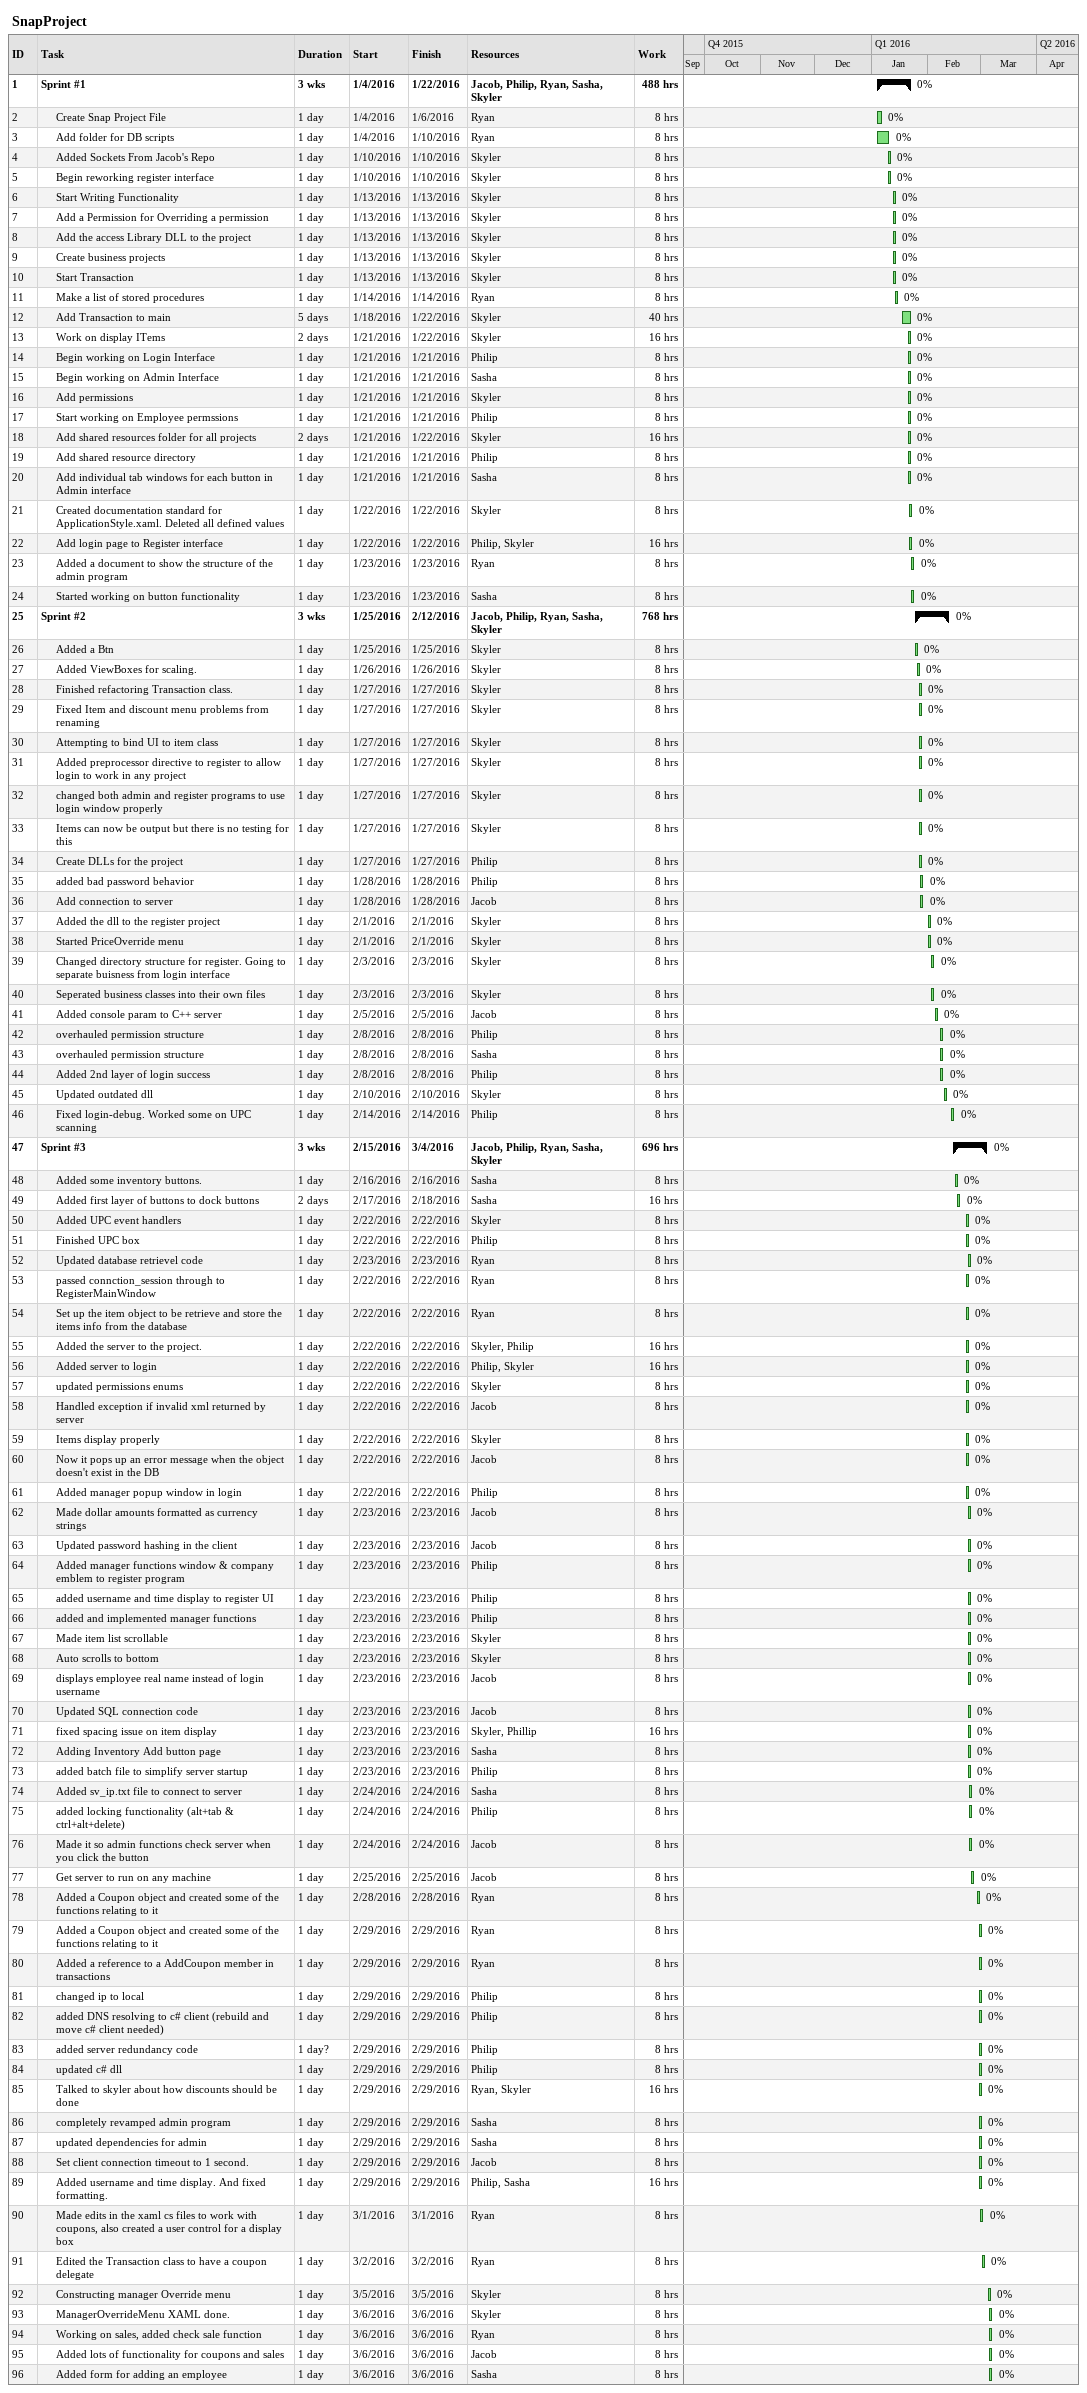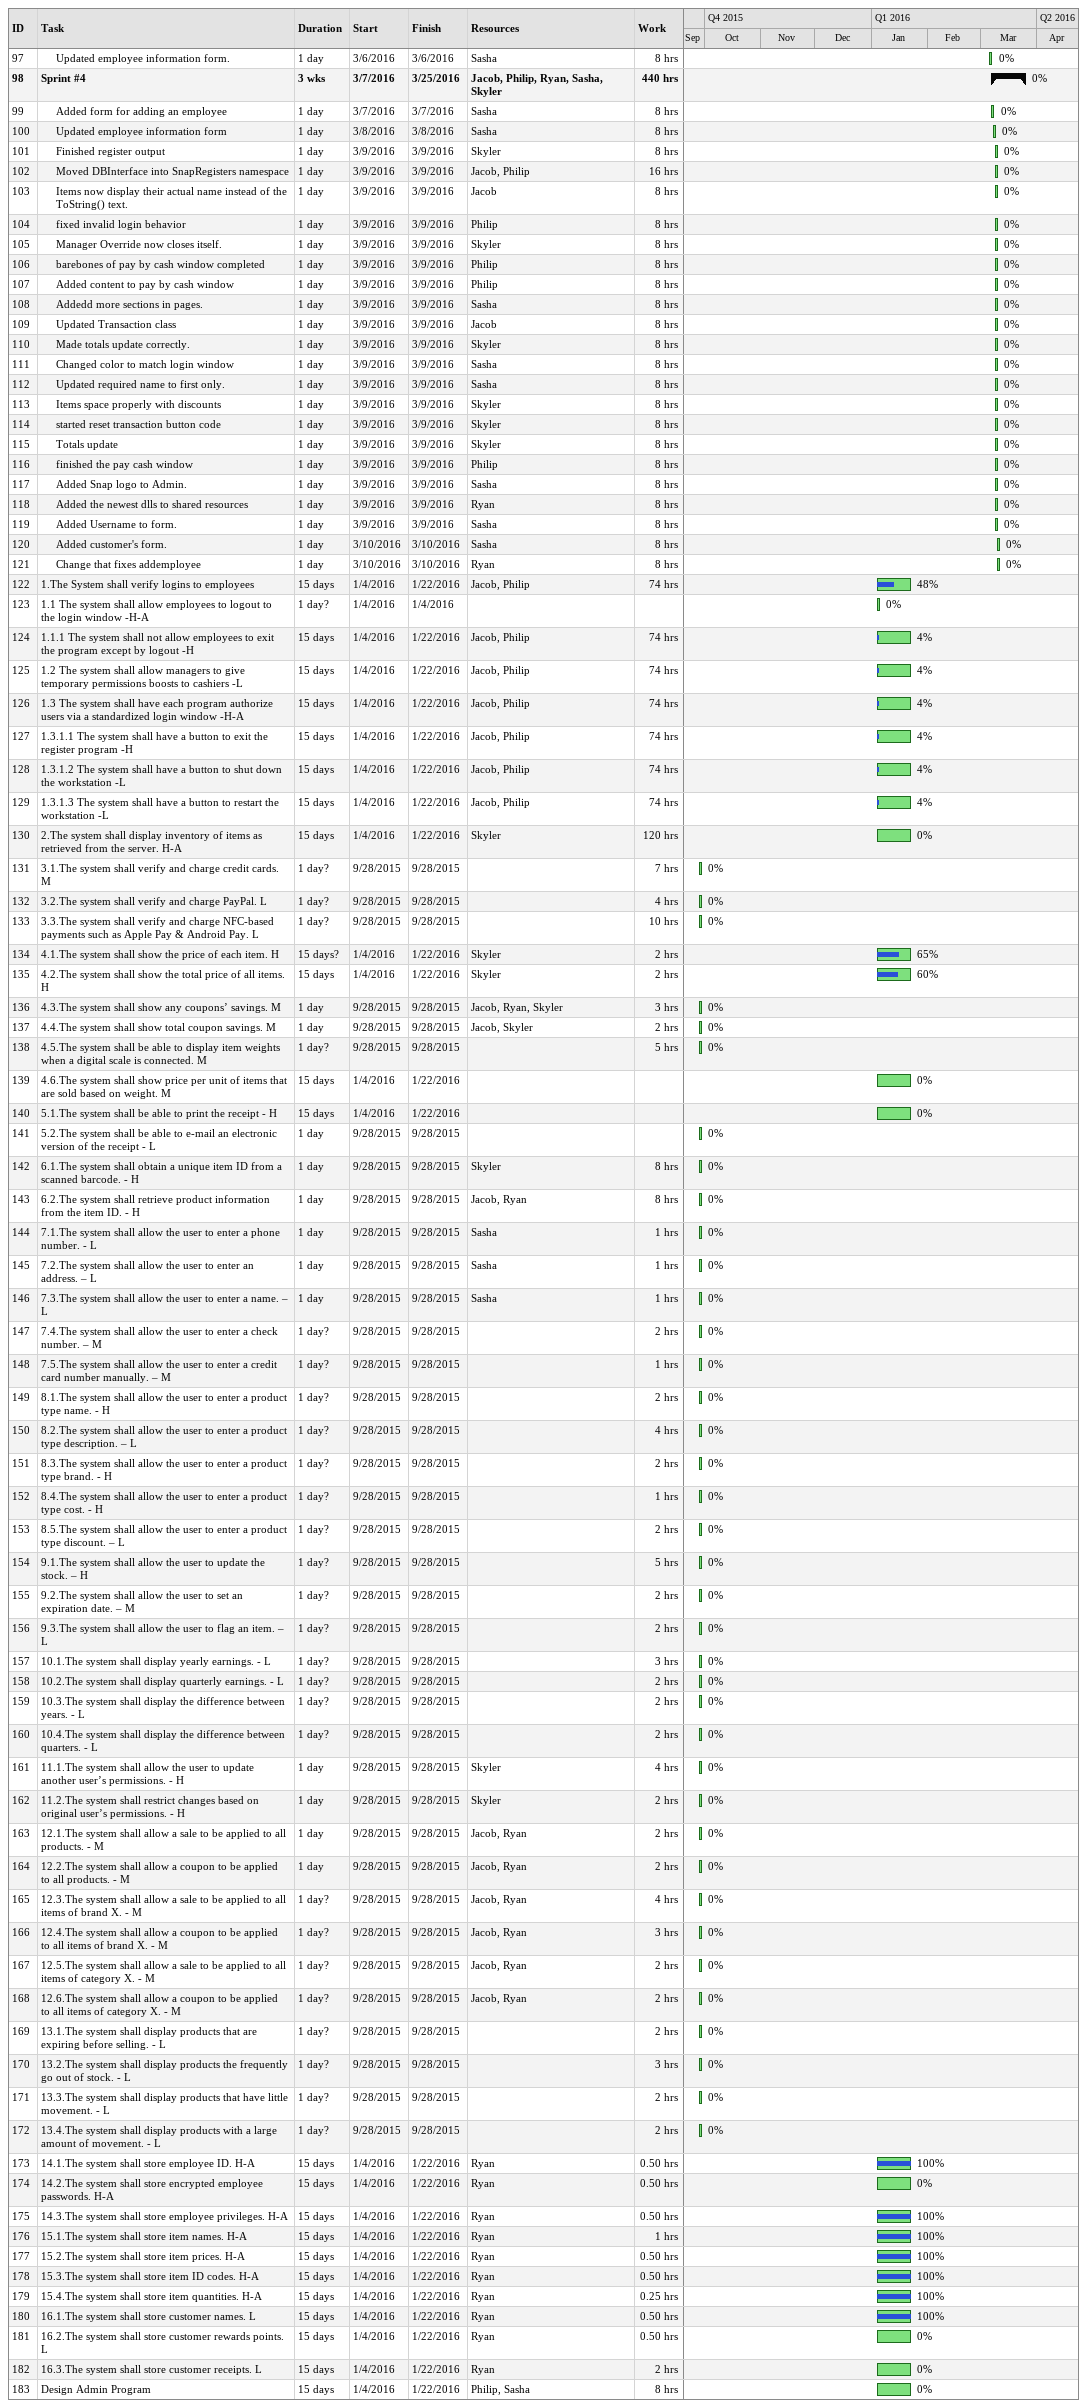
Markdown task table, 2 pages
SnapProject

| ID | Level | Task | Duration | Start | Finish | Resources | % complete | Work (h) |
|---|---|---|---|---|---|---|---|---|
| 1 | 1 | **Sprint #1** | 3w | 2016-01-04 | 2016-01-22 | Jacob, Philip, Ryan, Sasha, Skyler | 0 | 488 |
| 2 | 2 | Create Snap Project File | 1d | 2016-01-04 | 2016-01-06 | Ryan | 0 | 8 |
| 3 | 2 | Add folder for DB scripts | 1d | 2016-01-04 | 2016-01-10 | Ryan | 0 | 8 |
| 4 | 2 | Added Sockets From Jacob's Repo | 1d | 2016-01-10 | 2016-01-10 | Skyler | 0 | 8 |
| 5 | 2 | Begin reworking register interface | 1d | 2016-01-10 | 2016-01-10 | Skyler | 0 | 8 |
| 6 | 2 | Start Writing Functionality | 1d | 2016-01-13 | 2016-01-13 | Skyler | 0 | 8 |
| 7 | 2 | Add a Permission for Overriding a permission | 1d | 2016-01-13 | 2016-01-13 | Skyler | 0 | 8 |
| 8 | 2 | Add the access Library DLL to the project | 1d | 2016-01-13 | 2016-01-13 | Skyler | 0 | 8 |
| 9 | 2 | Create business projects | 1d | 2016-01-13 | 2016-01-13 | Skyler | 0 | 8 |
| 10 | 2 | Start Transaction | 1d | 2016-01-13 | 2016-01-13 | Skyler | 0 | 8 |
| 11 | 2 | Make a list of stored procedures | 1d | 2016-01-14 | 2016-01-14 | Ryan | 0 | 8 |
| 12 | 2 | Add Transaction to main | 5d | 2016-01-18 | 2016-01-22 | Skyler | 0 | 40 |
| 13 | 2 | Work on display ITems | 2d | 2016-01-21 | 2016-01-22 | Skyler | 0 | 16 |
| 14 | 2 | Begin working on Login Interface | 1d | 2016-01-21 | 2016-01-21 | Philip | 0 | 8 |
| 15 | 2 | Begin working on Admin Interface | 1d | 2016-01-21 | 2016-01-21 | Sasha | 0 | 8 |
| 16 | 2 | Add permissions | 1d | 2016-01-21 | 2016-01-21 | Skyler | 0 | 8 |
| 17 | 2 | Start working on Employee permssions | 1d | 2016-01-21 | 2016-01-21 | Philip | 0 | 8 |
| 18 | 2 | Add shared resources folder for all projects | 2d | 2016-01-21 | 2016-01-22 | Skyler | 0 | 16 |
| 19 | 2 | Add shared resource directory | 1d | 2016-01-21 | 2016-01-21 | Philip | 0 | 8 |
| 20 | 2 | Add individual tab windows for each button in Admin interface | 1d | 2016-01-21 | 2016-01-21 | Sasha | 0 | 8 |
| 21 | 2 | Created documentation standard for ApplicationStyle.xaml. Deleted all defined values | 1d | 2016-01-22 | 2016-01-22 | Skyler | 0 | 8 |
| 22 | 2 | Add login page to Register interface | 1d | 2016-01-22 | 2016-01-22 | Philip, Skyler | 0 | 16 |
| 23 | 2 | Added a document to show the structure of the admin program | 1d | 2016-01-23 | 2016-01-23 | Ryan | 0 | 8 |
| 24 | 2 | Started working on button functionality | 1d | 2016-01-23 | 2016-01-23 | Sasha | 0 | 8 |
| 25 | 1 | **Sprint #2** | 3w | 2016-01-25 | 2016-02-12 | Jacob, Philip, Ryan, Sasha, Skyler | 0 | 768 |
| 26 | 2 | Added a Btn | 1d | 2016-01-25 | 2016-01-25 | Skyler | 0 | 8 |
| 27 | 2 | Added ViewBoxes for scaling. | 1d | 2016-01-26 | 2016-01-26 | Skyler | 0 | 8 |
| 28 | 2 | Finished refactoring Transaction class. | 1d | 2016-01-27 | 2016-01-27 | Skyler | 0 | 8 |
| 29 | 2 | Fixed Item and discount menu problems from renaming | 1d | 2016-01-27 | 2016-01-27 | Skyler | 0 | 8 |
| 30 | 2 | Attempting to bind UI to item class | 1d | 2016-01-27 | 2016-01-27 | Skyler | 0 | 8 |
| 31 | 2 | Added preprocessor directive to register to allow login to work in any project | 1d | 2016-01-27 | 2016-01-27 | Skyler | 0 | 8 |
| 32 | 2 | changed both admin and register programs to use login window properly | 1d | 2016-01-27 | 2016-01-27 | Skyler | 0 | 8 |
| 33 | 2 | Items can now be output but there is no testing for this | 1d | 2016-01-27 | 2016-01-27 | Skyler | 0 | 8 |
| 34 | 2 | Create DLLs for the project | 1d | 2016-01-27 | 2016-01-27 | Philip | 0 | 8 |
| 35 | 2 | added bad password behavior | 1d | 2016-01-28 | 2016-01-28 | Philip | 0 | 8 |
| 36 | 2 | Add connection to server | 1d | 2016-01-28 | 2016-01-28 | Jacob | 0 | 8 |
| 37 | 2 | Added the dll to the register project | 1d | 2016-02-01 | 2016-02-01 | Skyler | 0 | 8 |
| 38 | 2 | Started PriceOverride menu | 1d | 2016-02-01 | 2016-02-01 | Skyler | 0 | 8 |
| 39 | 2 | Changed directory structure for register. Going to separate buisness from login interface | 1d | 2016-02-03 | 2016-02-03 | Skyler | 0 | 8 |
| 40 | 2 | Seperated business classes into their own files | 1d | 2016-02-03 | 2016-02-03 | Skyler | 0 | 8 |
| 41 | 2 | Added console param to C++ server | 1d | 2016-02-05 | 2016-02-05 | Jacob | 0 | 8 |
| 42 | 2 | overhauled permission structure | 1d | 2016-02-08 | 2016-02-08 | Philip | 0 | 8 |
| 43 | 2 | overhauled permission structure | 1d | 2016-02-08 | 2016-02-08 | Sasha | 0 | 8 |
| 44 | 2 | Added 2nd layer of login success | 1d | 2016-02-08 | 2016-02-08 | Philip | 0 | 8 |
| 45 | 2 | Updated outdated dll | 1d | 2016-02-10 | 2016-02-10 | Skyler | 0 | 8 |
| 46 | 2 | Fixed login-debug. Worked some on UPC scanning | 1d | 2016-02-14 | 2016-02-14 | Philip | 0 | 8 |
| 47 | 1 | **Sprint #3** | 3w | 2016-02-15 | 2016-03-04 | Jacob, Philip, Ryan, Sasha, Skyler | 0 | 696 |
| 48 | 2 | Added some inventory buttons. | 1d | 2016-02-16 | 2016-02-16 | Sasha | 0 | 8 |
| 49 | 2 | Added first layer of buttons to dock buttons | 2d | 2016-02-17 | 2016-02-18 | Sasha | 0 | 16 |
| 50 | 2 | Added UPC event handlers | 1d | 2016-02-22 | 2016-02-22 | Skyler | 0 | 8 |
| 51 | 2 | Finished UPC box | 1d | 2016-02-22 | 2016-02-22 | Philip | 0 | 8 |
| 52 | 2 | Updated database retrievel code | 1d | 2016-02-23 | 2016-02-23 | Ryan | 0 | 8 |
| 53 | 2 | passed connction_session through to RegisterMainWindow | 1d | 2016-02-22 | 2016-02-22 | Ryan | 0 | 8 |
| 54 | 2 | Set up the item object to be retrieve and store the items info from the database | 1d | 2016-02-22 | 2016-02-22 | Ryan | 0 | 8 |
| 55 | 2 | Added the server to the project. | 1d | 2016-02-22 | 2016-02-22 | Skyler, Philip | 0 | 16 |
| 56 | 2 | Added server to login | 1d | 2016-02-22 | 2016-02-22 | Philip, Skyler | 0 | 16 |
| 57 | 2 | updated permissions enums | 1d | 2016-02-22 | 2016-02-22 | Skyler | 0 | 8 |
| 58 | 2 | Handled exception if invalid xml returned by server | 1d | 2016-02-22 | 2016-02-22 | Jacob | 0 | 8 |
| 59 | 2 | Items display properly | 1d | 2016-02-22 | 2016-02-22 | Skyler | 0 | 8 |
| 60 | 2 | Now it pops up an error message when the object doesn't exist in the DB | 1d | 2016-02-22 | 2016-02-22 | Jacob | 0 | 8 |
| 61 | 2 | Added manager popup window in login | 1d | 2016-02-22 | 2016-02-22 | Philip | 0 | 8 |
| 62 | 2 | Made dollar amounts formatted as currency strings | 1d | 2016-02-23 | 2016-02-23 | Jacob | 0 | 8 |
| 63 | 2 | Updated password hashing in the client | 1d | 2016-02-23 | 2016-02-23 | Jacob | 0 | 8 |
| 64 | 2 | Added manager functions window & company emblem to register program | 1d | 2016-02-23 | 2016-02-23 | Philip | 0 | 8 |
| 65 | 2 | added username and time display to register UI | 1d | 2016-02-23 | 2016-02-23 | Philip | 0 | 8 |
| 66 | 2 | added and implemented manager functions | 1d | 2016-02-23 | 2016-02-23 | Philip | 0 | 8 |
| 67 | 2 | Made item list scrollable | 1d | 2016-02-23 | 2016-02-23 | Skyler | 0 | 8 |
| 68 | 2 | Auto scrolls to bottom | 1d | 2016-02-23 | 2016-02-23 | Skyler | 0 | 8 |
| 69 | 2 | displays employee real name instead of login username | 1d | 2016-02-23 | 2016-02-23 | Jacob | 0 | 8 |
| 70 | 2 | Updated SQL connection code | 1d | 2016-02-23 | 2016-02-23 | Jacob | 0 | 8 |
| 71 | 2 | fixed spacing issue on item display | 1d | 2016-02-23 | 2016-02-23 | Skyler, Phillip | 0 | 16 |
| 72 | 2 | Adding Inventory Add button page | 1d | 2016-02-23 | 2016-02-23 | Sasha | 0 | 8 |
| 73 | 2 | added batch file to simplify server startup | 1d | 2016-02-23 | 2016-02-23 | Philip | 0 | 8 |
| 74 | 2 | Added sv_ip.txt file to connect to server | 1d | 2016-02-24 | 2016-02-24 | Sasha | 0 | 8 |
| 75 | 2 | added locking functionality (alt+tab & ctrl+alt+delete) | 1d | 2016-02-24 | 2016-02-24 | Philip | 0 | 8 |
| 76 | 2 | Made it so admin functions check server when you click the button | 1d | 2016-02-24 | 2016-02-24 | Jacob | 0 | 8 |
| 77 | 2 | Get server to run on any machine | 1d | 2016-02-25 | 2016-02-25 | Jacob | 0 | 8 |
| 78 | 2 | Added a Coupon object and created some of the functions relating to it | 1d | 2016-02-28 | 2016-02-28 | Ryan | 0 | 8 |
| 79 | 2 | Added a Coupon object and created some of the functions relating to it | 1d | 2016-02-29 | 2016-02-29 | Ryan | 0 | 8 |
| 80 | 2 | Added a reference to a AddCoupon member in transactions | 1d | 2016-02-29 | 2016-02-29 | Ryan | 0 | 8 |
| 81 | 2 | changed ip to local | 1d | 2016-02-29 | 2016-02-29 | Philip | 0 | 8 |
| 82 | 2 | added DNS resolving to c# client (rebuild and move c# client needed) | 1d | 2016-02-29 | 2016-02-29 | Philip | 0 | 8 |
| 83 | 2 | added server redundancy code | 1d? | 2016-02-29 | 2016-02-29 | Philip | 0 | 8 |
| 84 | 2 | updated c# dll | 1d | 2016-02-29 | 2016-02-29 | Philip | 0 | 8 |
| 85 | 2 | Talked to skyler about how discounts should be done | 1d | 2016-02-29 | 2016-02-29 | Ryan, Skyler | 0 | 16 |
| 86 | 2 | completely revamped admin program | 1d | 2016-02-29 | 2016-02-29 | Sasha | 0 | 8 |
| 87 | 2 | updated dependencies for admin | 1d | 2016-02-29 | 2016-02-29 | Sasha | 0 | 8 |
| 88 | 2 | Set client connection timeout to 1 second. | 1d | 2016-02-29 | 2016-02-29 | Jacob | 0 | 8 |
| 89 | 2 | Added username and time display. And fixed formatting. | 1d | 2016-02-29 | 2016-02-29 | Philip, Sasha | 0 | 16 |
| 90 | 2 | Made edits in the xaml cs files to work with coupons, also created a user control for a display box | 1d | 2016-03-01 | 2016-03-01 | Ryan | 0 | 8 |
| 91 | 2 | Edited the Transaction class to have a coupon delegate | 1d | 2016-03-02 | 2016-03-02 | Ryan | 0 | 8 |
| 92 | 2 | Constructing manager Override menu | 1d | 2016-03-05 | 2016-03-05 | Skyler | 0 | 8 |
| 93 | 2 | ManagerOverrideMenu XAML done. | 1d | 2016-03-06 | 2016-03-06 | Skyler | 0 | 8 |
| 94 | 2 | Working on sales, added check sale function | 1d | 2016-03-06 | 2016-03-06 | Ryan | 0 | 8 |
| 95 | 2 | Added lots of functionality for coupons and sales | 1d | 2016-03-06 | 2016-03-06 | Jacob | 0 | 8 |
| 96 | 2 | Added form for adding an employee | 1d | 2016-03-06 | 2016-03-06 | Sasha | 0 | 8 |
| 97 | 2 | Updated employee information form. | 1d | 2016-03-06 | 2016-03-06 | Sasha | 0 | 8 |
| 98 | 1 | **Sprint #4** | 3w | 2016-03-07 | 2016-03-25 | Jacob, Philip, Ryan, Sasha, Skyler | 0 | 440 |
| 99 | 2 | Added form for adding an employee | 1d | 2016-03-07 | 2016-03-07 | Sasha | 0 | 8 |
| 100 | 2 | Updated employee information form | 1d | 2016-03-08 | 2016-03-08 | Sasha | 0 | 8 |
| 101 | 2 | Finished register output | 1d | 2016-03-09 | 2016-03-09 | Skyler | 0 | 8 |
| 102 | 2 | Moved DBInterface into SnapRegisters namespace | 1d | 2016-03-09 | 2016-03-09 | Jacob, Philip | 0 | 16 |
| 103 | 2 | Items now display their actual name instead of the ToString() text. | 1d | 2016-03-09 | 2016-03-09 | Jacob | 0 | 8 |
| 104 | 2 | fixed invalid login behavior | 1d | 2016-03-09 | 2016-03-09 | Philip | 0 | 8 |
| 105 | 2 | Manager Override now closes itself. | 1d | 2016-03-09 | 2016-03-09 | Skyler | 0 | 8 |
| 106 | 2 | barebones of pay by cash window completed | 1d | 2016-03-09 | 2016-03-09 | Philip | 0 | 8 |
| 107 | 2 | Added content to pay by cash window | 1d | 2016-03-09 | 2016-03-09 | Philip | 0 | 8 |
| 108 | 2 | Addedd more sections in pages. | 1d | 2016-03-09 | 2016-03-09 | Sasha | 0 | 8 |
| 109 | 2 | Updated Transaction class | 1d | 2016-03-09 | 2016-03-09 | Jacob | 0 | 8 |
| 110 | 2 | Made totals update correctly. | 1d | 2016-03-09 | 2016-03-09 | Skyler | 0 | 8 |
| 111 | 2 | Changed color to match login window | 1d | 2016-03-09 | 2016-03-09 | Sasha | 0 | 8 |
| 112 | 2 | Updated required name to first only. | 1d | 2016-03-09 | 2016-03-09 | Sasha | 0 | 8 |
| 113 | 2 | Items space properly with discounts | 1d | 2016-03-09 | 2016-03-09 | Skyler | 0 | 8 |
| 114 | 2 | started reset transaction button code | 1d | 2016-03-09 | 2016-03-09 | Skyler | 0 | 8 |
| 115 | 2 | Totals update | 1d | 2016-03-09 | 2016-03-09 | Skyler | 0 | 8 |
| 116 | 2 | finished the pay cash window | 1d | 2016-03-09 | 2016-03-09 | Philip | 0 | 8 |
| 117 | 2 | Added Snap logo to Admin. | 1d | 2016-03-09 | 2016-03-09 | Sasha | 0 | 8 |
| 118 | 2 | Added the newest dlls to shared resources | 1d | 2016-03-09 | 2016-03-09 | Ryan | 0 | 8 |
| 119 | 2 | Added Username to form. | 1d | 2016-03-09 | 2016-03-09 | Sasha | 0 | 8 |
| 120 | 2 | Added customer's form. | 1d | 2016-03-10 | 2016-03-10 | Sasha | 0 | 8 |
| 121 | 2 | Change that fixes addemployee | 1d | 2016-03-10 | 2016-03-10 | Ryan | 0 | 8 |
| 122 | 1 | 1.The System shall verify logins to employees | 15d | 2016-01-04 | 2016-01-22 | Jacob, Philip | 48 | 74 |
| 123 | 1 | 1.1 The system shall allow employees to logout to the login window -H-A | 1d? | 2016-01-04 | 2016-01-04 |  | 0 |  |
| 124 | 1 | 1.1.1 The system shall not allow employees to exit the program except by logout -H | 15d | 2016-01-04 | 2016-01-22 | Jacob, Philip | 4 | 74 |
| 125 | 1 | 1.2 The system shall allow managers to give temporary permissions boosts to cashiers -L | 15d | 2016-01-04 | 2016-01-22 | Jacob, Philip | 4 | 74 |
| 126 | 1 | 1.3 The system shall have each program authorize users via a standardized login window -H-A | 15d | 2016-01-04 | 2016-01-22 | Jacob, Philip | 4 | 74 |
| 127 | 1 | 1.3.1.1 The system shall have a button to exit the register program -H | 15d | 2016-01-04 | 2016-01-22 | Jacob, Philip | 4 | 74 |
| 128 | 1 | 1.3.1.2 The system shall have a button to shut down the workstation -L | 15d | 2016-01-04 | 2016-01-22 | Jacob, Philip | 4 | 74 |
| 129 | 1 | 1.3.1.3 The system shall have a button to restart the workstation -L | 15d | 2016-01-04 | 2016-01-22 | Jacob, Philip | 4 | 74 |
| 130 | 1 | 2.The system shall display inventory of items as retrieved from the server. H-A | 15d | 2016-01-04 | 2016-01-22 | Skyler | 0 | 120 |
| 131 | 1 | 3.1.The system shall verify and charge credit cards. M | 1d? | 2015-09-28 | 2015-09-28 |  | 0 | 7 |
| 132 | 1 | 3.2.The system shall verify and charge PayPal. L | 1d? | 2015-09-28 | 2015-09-28 |  | 0 | 4 |
| 133 | 1 | 3.3.The system shall verify and charge NFC-based payments such as Apple Pay & Android Pay. L | 1d? | 2015-09-28 | 2015-09-28 |  | 0 | 10 |
| 134 | 1 | 4.1.The system shall show the price of each item. H | 15d? | 2016-01-04 | 2016-01-22 | Skyler | 65 | 2 |
| 135 | 1 | 4.2.The system shall show the total price of all items. H | 15d | 2016-01-04 | 2016-01-22 | Skyler | 60 | 2 |
| 136 | 1 | 4.3.The system shall show any coupons’ savings. M | 1d | 2015-09-28 | 2015-09-28 | Jacob, Ryan, Skyler | 0 | 3 |
| 137 | 1 | 4.4.The system shall show total coupon savings. M | 1d | 2015-09-28 | 2015-09-28 | Jacob, Skyler | 0 | 2 |
| 138 | 1 | 4.5.The system shall be able to display item weights when a digital scale is connected. M | 1d? | 2015-09-28 | 2015-09-28 |  | 0 | 5 |
| 139 | 1 | 4.6.The system shall show price per unit of items that are sold based on weight. M | 15d | 2016-01-04 | 2016-01-22 |  | 0 |  |
| 140 | 1 | 5.1.The system shall be able to print the receipt - H | 15d | 2016-01-04 | 2016-01-22 |  | 0 |  |
| 141 | 1 | 5.2.The system shall be able to e-mail an electronic version of the receipt - L | 1d | 2015-09-28 | 2015-09-28 |  | 0 |  |
| 142 | 1 | 6.1.The system shall obtain a unique item ID from a scanned barcode. - H | 1d | 2015-09-28 | 2015-09-28 | Skyler | 0 | 8 |
| 143 | 1 | 6.2.The system shall retrieve product information from the item ID. - H | 1d | 2015-09-28 | 2015-09-28 | Jacob, Ryan | 0 | 8 |
| 144 | 1 | 7.1.The system shall allow the user to enter a phone number. - L | 1d | 2015-09-28 | 2015-09-28 | Sasha | 0 | 1 |
| 145 | 1 | 7.2.The system shall allow the user to enter an address. – L | 1d | 2015-09-28 | 2015-09-28 | Sasha | 0 | 1 |
| 146 | 1 | 7.3.The system shall allow the user to enter a name. – L | 1d | 2015-09-28 | 2015-09-28 | Sasha | 0 | 1 |
| 147 | 1 | 7.4.The system shall allow the user to enter a check number. – M | 1d? | 2015-09-28 | 2015-09-28 |  | 0 | 2 |
| 148 | 1 | 7.5.The system shall allow the user to enter a credit card number manually. – M | 1d? | 2015-09-28 | 2015-09-28 |  | 0 | 1 |
| 149 | 1 | 8.1.The system shall allow the user to enter a product type name. - H | 1d? | 2015-09-28 | 2015-09-28 |  | 0 | 2 |
| 150 | 1 | 8.2.The system shall allow the user to enter a product type description. – L | 1d? | 2015-09-28 | 2015-09-28 |  | 0 | 4 |
| 151 | 1 | 8.3.The system shall allow the user to enter a product type brand. - H | 1d? | 2015-09-28 | 2015-09-28 |  | 0 | 2 |
| 152 | 1 | 8.4.The system shall allow the user to enter a product type cost. - H | 1d? | 2015-09-28 | 2015-09-28 |  | 0 | 1 |
| 153 | 1 | 8.5.The system shall allow the user to enter a product type discount. – L | 1d? | 2015-09-28 | 2015-09-28 |  | 0 | 2 |
| 154 | 1 | 9.1.The system shall allow the user to update the stock. – H | 1d? | 2015-09-28 | 2015-09-28 |  | 0 | 5 |
| 155 | 1 | 9.2.The system shall allow the user to set an expiration date. – M | 1d? | 2015-09-28 | 2015-09-28 |  | 0 | 2 |
| 156 | 1 | 9.3.The system shall allow the user to flag an item. – L | 1d? | 2015-09-28 | 2015-09-28 |  | 0 | 2 |
| 157 | 1 | 10.1.The system shall display yearly earnings. - L | 1d? | 2015-09-28 | 2015-09-28 |  | 0 | 3 |
| 158 | 1 | 10.2.The system shall display quarterly earnings. - L | 1d? | 2015-09-28 | 2015-09-28 |  | 0 | 2 |
| 159 | 1 | 10.3.The system shall display the difference between years. - L | 1d? | 2015-09-28 | 2015-09-28 |  | 0 | 2 |
| 160 | 1 | 10.4.The system shall display the difference between quarters. - L | 1d? | 2015-09-28 | 2015-09-28 |  | 0 | 2 |
| 161 | 1 | 11.1.The system shall allow the user to update another user’s permissions. - H | 1d | 2015-09-28 | 2015-09-28 | Skyler | 0 | 4 |
| 162 | 1 | 11.2.The system shall restrict changes based on original user’s permissions. - H | 1d | 2015-09-28 | 2015-09-28 | Skyler | 0 | 2 |
| 163 | 1 | 12.1.The system shall allow a sale to be applied to all products. - M | 1d | 2015-09-28 | 2015-09-28 | Jacob, Ryan | 0 | 2 |
| 164 | 1 | 12.2.The system shall allow a coupon to be applied to all products. - M | 1d | 2015-09-28 | 2015-09-28 | Jacob, Ryan | 0 | 2 |
| 165 | 1 | 12.3.The system shall allow a sale to be applied to all items of brand X. - M | 1d? | 2015-09-28 | 2015-09-28 | Jacob, Ryan | 0 | 4 |
| 166 | 1 | 12.4.The system shall allow a coupon to be applied to all items of brand X. - M | 1d? | 2015-09-28 | 2015-09-28 | Jacob, Ryan | 0 | 3 |
| 167 | 1 | 12.5.The system shall allow a sale to be applied to all items of category X. - M | 1d? | 2015-09-28 | 2015-09-28 | Jacob, Ryan | 0 | 2 |
| 168 | 1 | 12.6.The system shall allow a coupon to be applied to all items of category X. - M | 1d? | 2015-09-28 | 2015-09-28 | Jacob, Ryan | 0 | 2 |
| 169 | 1 | 13.1.The system shall display products that are expiring before selling. - L | 1d? | 2015-09-28 | 2015-09-28 |  | 0 | 2 |
| 170 | 1 | 13.2.The system shall display products the frequently go out of stock. - L | 1d? | 2015-09-28 | 2015-09-28 |  | 0 | 3 |
| 171 | 1 | 13.3.The system shall display products that have little movement. - L | 1d? | 2015-09-28 | 2015-09-28 |  | 0 | 2 |
| 172 | 1 | 13.4.The system shall display products with a large amount of movement. - L | 1d? | 2015-09-28 | 2015-09-28 |  | 0 | 2 |
| 173 | 1 | 14.1.The system shall store employee ID. H-A | 15d | 2016-01-04 | 2016-01-22 | Ryan | 100 | 0.50 |
| 174 | 1 | 14.2.The system shall store encrypted employee passwords. H-A | 15d | 2016-01-04 | 2016-01-22 | Ryan | 0 | 0.50 |
| 175 | 1 | 14.3.The system shall store employee privileges. H-A | 15d | 2016-01-04 | 2016-01-22 | Ryan | 100 | 0.50 |
| 176 | 1 | 15.1.The system shall store item names. H-A | 15d | 2016-01-04 | 2016-01-22 | Ryan | 100 | 1 |
| 177 | 1 | 15.2.The system shall store item prices. H-A | 15d | 2016-01-04 | 2016-01-22 | Ryan | 100 | 0.50 |
| 178 | 1 | 15.3.The system shall store item ID codes. H-A | 15d | 2016-01-04 | 2016-01-22 | Ryan | 100 | 0.50 |
| 179 | 1 | 15.4.The system shall store item quantities. H-A | 15d | 2016-01-04 | 2016-01-22 | Ryan | 100 | 0.25 |
| 180 | 1 | 16.1.The system shall store customer names. L | 15d | 2016-01-04 | 2016-01-22 | Ryan | 100 | 0.50 |
| 181 | 1 | 16.2.The system shall store customer rewards points. L | 15d | 2016-01-04 | 2016-01-22 | Ryan | 0 | 0.50 |
| 182 | 1 | 16.3.The system shall store customer receipts. L | 15d | 2016-01-04 | 2016-01-22 | Ryan | 0 | 2 |
| 183 | 1 | Design Admin Program | 15d | 2016-01-04 | 2016-01-22 | Philip, Sasha | 0 | 8 |
